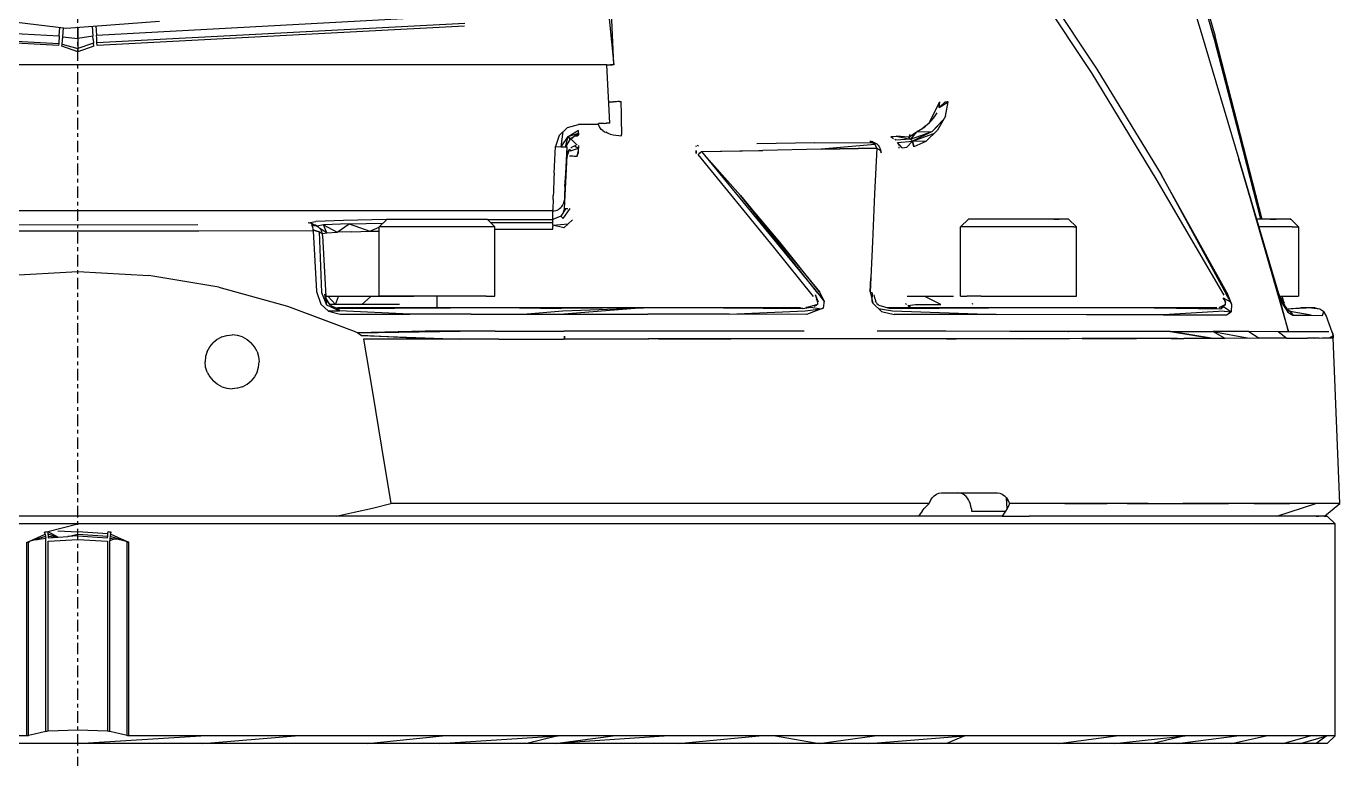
# Model space of a CAD drawing. Header units: millimetres. Extents: x -57554 to 16546, y 2142 to 98430.
# Drawn here: x -45682.9 to -45342.3, y 24707.5 to 24897.5 of the extents above; entities that cross this region are included whole.
import ezdxf

# ---------------------------------------------------------------- set-up
doc = ezdxf.new("R2010")
doc.units = ezdxf.units.MM
doc.linetypes.add('DXK_LINE_DOT3', pattern=[5.9187, 2.979, -0.9799, 0.9799, -0.9799])

msp = doc.modelspace()

# ---------------------------------------------------------------- linework, layer by layer
at = {"color": 1, "linetype": 'DXK_LINE_DOT3'}
msp.add_line((-45669.52, 20224.55), (-45669.52, 32724.55), dxfattribs=at)
at = {"color": 2, "linetype": 'Continuous'}
for p, q in [((-45530.5, 24887.45), (-45539.84, 25091.04)), ((-45387.7, 24927.01), (-45378.25, 24895.85)), ((-45384.23, 24926.16), (-45374.81, 24894.05)), ((-45384, 24927.06), (-45374.59, 24894.92)), ((-45374.97, 24894.58), (-45383.91, 24926.75)), ((-45374.81, 24894.05), (-45383.91, 24926.75)), ((-45406.46, 24885.28), (-45422.79, 24909.9)), ((-45421.68, 24911.04), (-45405.27, 24886.4)), ((-45769.82, 24898.26), (-45674.48, 24893.05)), ((-45769.78, 24900.35), (-45674.35, 24894.99)), ((-45696.48, 24899.93), (-45672.45, 24896.99)), ((-45672.45, 24896.99), (-45648.31, 24898.79)), ((-45664.7, 24895.15), (-45569.25, 24900.35)), ((-45664.57, 24893.32), (-45569.21, 24898.26)), ((-45531.74, 24899.42), (-45530.5, 24887.45)), ((-45674.53, 24892.5), (-45769.77, 24897.49)), ((-45674.35, 24894.99), (-45674.48, 24893.05)), ((-45674.35, 24894.99), (-45674.22, 24897.19)), ((-45673.6, 24892.86), (-45673.42, 24894.77)), ((-45673.42, 24894.77), (-45673.23, 24897.07)), ((-45673.42, 24894.77), (-45669.52, 24894.34)), ((-45669.52, 24897.22), (-45669.52, 24890.82)), ((-45665.63, 24894.96), (-45669.52, 24894.34)), ((-45665.84, 24897.49), (-45665.63, 24894.96)), ((-45665.55, 24894.04), (-45665.63, 24894.96)), ((-45664.83, 24897.56), (-45664.7, 24895.15)), ((-45664.64, 24894.28), (-45664.7, 24895.15)), ((-45623.63, 24894.64), (-45664.51, 24892.5)), ((-45569.27, 24897.49), (-45623.63, 24894.64)), ((-45378.25, 24895.85), (-45368.44, 24862.98)), ((-45374.49, 24894.54), (-45374.59, 24894.92)), ((-45374.5, 24894.55), (-45374.59, 24894.92)), ((-45362.41, 24847.45), (-45374.49, 24894.54)), ((-45674.48, 24893.05), (-45674.53, 24892.5)), ((-45673.66, 24892.32), (-45673.6, 24892.86)), ((-45669.52, 24890.82), (-45673.66, 24892.32)), ((-45673.6, 24892.86), (-45669.52, 24891.76)), ((-45665.46, 24893.13), (-45669.52, 24891.76)), ((-45665.38, 24892.32), (-45669.52, 24890.82)), ((-45665.55, 24894.04), (-45665.46, 24893.13)), ((-45665.38, 24892.32), (-45665.46, 24893.13)), ((-45664.57, 24893.32), (-45664.64, 24894.28)), ((-45664.51, 24892.5), (-45664.57, 24893.32)), ((-45374.71, 24893.68), (-45374.81, 24894.05)), ((-45374.81, 24894.05), (-45362.88, 24847.45)), ((-45362.64, 24847.45), (-45374.71, 24893.67)), ((-45532.35, 24887.45), (-45803.71, 24887.45)), ((-45531.53, 24872.32), (-45532.33, 24887.45)), ((-45532.33, 24887.45), (-45532.27, 24887.45)), ((-45532.27, 24887.45), (-45532.1, 24887.45)), ((-45532.1, 24887.45), (-45531.83, 24887.45)), ((-45531.83, 24887.45), (-45531.46, 24887.45)), ((-45531.46, 24887.45), (-45531.01, 24887.45)), ((-45531.46, 24887.45), (-45531.39, 24887.45)), ((-45531.01, 24887.45), (-45531.39, 24887.45)), ((-45530.5, 24887.45), (-45531.01, 24887.45)), ((-45389.9, 24857.9), (-45406.46, 24885.28)), ((-45405.27, 24886.4), (-45388.63, 24859.01)), ((-45531.8, 24877.89), (-45531.72, 24877.88)), ((-45531.72, 24877.88), (-45531.58, 24877.88)), ((-45531.58, 24877.88), (-45531.4, 24877.88)), ((-45531.4, 24877.88), (-45531.17, 24877.88)), ((-45531.17, 24877.88), (-45530.89, 24877.89)), ((-45530.89, 24877.89), (-45530.58, 24877.9)), ((-45530.24, 24877.91), (-45530.58, 24877.9)), ((-45529.87, 24877.92), (-45530.24, 24877.91)), ((-45529.48, 24877.94), (-45529.87, 24877.92)), ((-45529.08, 24877.96), (-45529.48, 24877.94)), ((-45529.08, 24877.96), (-45528.67, 24877.98)), ((-45528.57, 24874.66), (-45528.67, 24877.98)), ((-45448.89, 24872.3), (-45445.97, 24877.87)), ((-45444.64, 24877.87), (-45446.14, 24876.46)), ((-45446.14, 24876.46), (-45443.84, 24877.87)), ((-45446.14, 24876.46), (-45445.97, 24877.87)), ((-45444.64, 24877.87), (-45444.05, 24877.87)), ((-45444.64, 24877.87), (-45444.05, 24877.87)), ((-45444.53, 24874.14), (-45443.84, 24877.87)), ((-45443.84, 24877.87), (-45444.05, 24877.87)), ((-45528.55, 24873.65), (-45528.57, 24874.66)), ((-45447.64, 24873.62), (-45446.7, 24875.02)), ((-45447.64, 24873.62), (-45447.18, 24874.3)), ((-45447.18, 24874.3), (-45446.7, 24875.02)), ((-45444.53, 24874.14), (-45446.6, 24870.55)), ((-45542.56, 24871.27), (-45544.75, 24869.2)), ((-45542.56, 24871.27), (-45539.66, 24872.02)), ((-45542.38, 24868.91), (-45539.66, 24870.58)), ((-45534.52, 24872.02), (-45539.66, 24872.02)), ((-45534.14, 24872.26), (-45534.53, 24872.24)), ((-45534.53, 24872.17), (-45534.53, 24872.24)), ((-45534.52, 24872.1), (-45534.53, 24872.17)), ((-45534.52, 24872.02), (-45534.52, 24872.1)), ((-45534.28, 24871.38), (-45534.52, 24872.02)), ((-45533.79, 24870.75), (-45534.28, 24871.38)), ((-45533.76, 24872.28), (-45534.14, 24872.26)), ((-45533.41, 24870.43), (-45533.79, 24870.75)), ((-45533.39, 24872.3), (-45533.76, 24872.28)), ((-45533.03, 24872.31), (-45533.39, 24872.3)), ((-45533.03, 24872.31), (-45532.71, 24872.32)), ((-45532.71, 24872.32), (-45532.41, 24872.33)), ((-45532.16, 24872.34), (-45532.41, 24872.33)), ((-45531.94, 24872.34), (-45532.16, 24872.34)), ((-45531.76, 24872.34), (-45531.94, 24872.34)), ((-45531.64, 24872.34), (-45531.76, 24872.34)), ((-45531.56, 24872.33), (-45531.64, 24872.34)), ((-45528.53, 24872.7), (-45528.55, 24873.65)), ((-45528.51, 24871.85), (-45528.53, 24872.7)), ((-45528.5, 24871.1), (-45528.51, 24871.85)), ((-45528.49, 24870.46), (-45528.5, 24871.1)), ((-45528.49, 24869.95), (-45528.49, 24870.46)), ((-45452.09, 24870.09), (-45450.4, 24871.1)), ((-45448.89, 24872.3), (-45450.4, 24871.1)), ((-45450.4, 24871.1), (-45449.74, 24871.62)), ((-45446.6, 24870.55), (-45449.63, 24867.62)), ((-45448.89, 24872.3), (-45447.64, 24873.62)), ((-45447.99, 24870.21), (-45445.08, 24873.19)), ((-45447.99, 24870.21), (-45445.23, 24873.16)), ((-45544.75, 24869.2), (-45545.65, 24866.33)), ((-45544.16, 24866.26), (-45543.66, 24870.23)), ((-45544.16, 24866.26), (-45542.38, 24868.91)), ((-45543.06, 24866.24), (-45542.38, 24868.91)), ((-45542.2, 24867.69), (-45543.06, 24866.24)), ((-45542.38, 24868.91), (-45539.66, 24869.73)), ((-45542.38, 24868.91), (-45541.98, 24868)), ((-45542.38, 24868.91), (-45541.72, 24868.28)), ((-45542.38, 24867.34), (-45542.2, 24867.65)), ((-45541.98, 24868), (-45542.2, 24867.69)), ((-45541.98, 24868), (-45541.72, 24868.28)), ((-45541.98, 24868), (-45541.72, 24868.28)), ((-45541.72, 24868.28), (-45541.43, 24868.52)), ((-45541.72, 24868.28), (-45540.04, 24866.68)), ((-45541.43, 24868.52), (-45539.66, 24869.73)), ((-45541.41, 24868.5), (-45541.11, 24868.71)), ((-45540.41, 24869.01), (-45540.04, 24869.08)), ((-45540.04, 24869.08), (-45539.66, 24869.73)), ((-45540.04, 24869.08), (-45539.66, 24869.35)), ((-45539.66, 24869.22), (-45540.04, 24869.08)), ((-45539.66, 24870.04), (-45539.66, 24870.27)), ((-45539.66, 24869.98), (-45539.66, 24870.27)), ((-45539.66, 24869.98), (-45539.66, 24870.04)), ((-45539.66, 24869.73), (-45539.66, 24869.98)), ((-45539.66, 24869.73), (-45539.66, 24869.35)), ((-45539.66, 24869.52), (-45539.66, 24869.73)), ((-45539.66, 24869.35), (-45539.66, 24869.52)), ((-45539.66, 24869.22), (-45539.66, 24869.35)), ((-45533.41, 24870.43), (-45532.92, 24870.12)), ((-45532.92, 24870.12), (-45532.64, 24869.99)), ((-45532.18, 24869.77), (-45532.64, 24869.99)), ((-45531.46, 24869.52), (-45532.18, 24869.77)), ((-45531.46, 24869.52), (-45530.74, 24869.34)), ((-45530.74, 24869.34), (-45530.01, 24869.22)), ((-45530.01, 24869.22), (-45529.27, 24869.14)), ((-45529.27, 24869.14), (-45528.52, 24869.1)), ((-45528.53, 24869.22), (-45528.51, 24869.32)), ((-45528.52, 24869.1), (-45528.53, 24869.22)), ((-45528.51, 24869.32), (-45528.5, 24869.56)), ((-45528.5, 24869.56), (-45528.49, 24869.95)), ((-45478.45, 24867.28), (-45493.48, 24866.98)), ((-45478.45, 24867.28), (-45463.43, 24867.38)), ((-45463.78, 24867.58), (-45464.16, 24867.61)), ((-45464.16, 24867.61), (-45463.43, 24867.38)), ((-45463.4, 24867.51), (-45463.78, 24867.58)), ((-45463.43, 24867.38), (-45462.79, 24866.79)), ((-45463.4, 24867.51), (-45463.04, 24867.38)), ((-45463.04, 24867.38), (-45462.69, 24867.21)), ((-45462.69, 24867.21), (-45462.37, 24867)), ((-45458.71, 24868.89), (-45457.33, 24869.01)), ((-45458.71, 24868.89), (-45458.01, 24868.39)), ((-45457.71, 24868.17), (-45457.42, 24867.92)), ((-45453.61, 24868.19), (-45457.42, 24867.92)), ((-45454.08, 24868.72), (-45457.33, 24869.01)), ((-45457.33, 24869.01), (-45453.61, 24868.19)), ((-45456.94, 24867.32), (-45453.12, 24867.65)), ((-45455.8, 24865.97), (-45456.94, 24867.32)), ((-45456.94, 24867.32), (-45456.63, 24866.61)), ((-45456.76, 24866.98), (-45456.94, 24867.32)), ((-45454.54, 24866.09), (-45453.12, 24867.65)), ((-45454.08, 24868.72), (-45452.09, 24870.09)), ((-45453.8, 24869.39), (-45454.08, 24868.72)), ((-45453.61, 24868.19), (-45454.08, 24868.72)), ((-45453.6, 24868.19), (-45454.08, 24868.72)), ((-45453.12, 24867.65), (-45453.61, 24868.19)), ((-45453.6, 24868.19), (-45447.99, 24870.21)), ((-45452.09, 24870.09), (-45453.6, 24868.19)), ((-45453.12, 24867.65), (-45453.6, 24868.19)), ((-45447.99, 24870.21), (-45453.12, 24867.65)), ((-45453.12, 24867.65), (-45447.53, 24869.65)), ((-45449.63, 24867.62), (-45453.12, 24867.65)), ((-45453.12, 24867.65), (-45452.74, 24866.21)), ((-45452.74, 24866.21), (-45453.12, 24867.65)), ((-45449.63, 24867.62), (-45452.74, 24866.21)), ((-45452.09, 24870.09), (-45447.99, 24870.21)), ((-45546.02, 24859.36), (-45545.65, 24866.33)), ((-45545.65, 24866.33), (-45544.16, 24866.26)), ((-45544.16, 24866.26), (-45543.61, 24866.25)), ((-45543.61, 24866.25), (-45543.06, 24866.24)), ((-45543.37, 24850.25), (-45542.66, 24863.86)), ((-45543.06, 24866.24), (-45542.66, 24866.25)), ((-45543.02, 24859.28), (-45542.66, 24866.25)), ((-45542.66, 24863.86), (-45542.66, 24866.25)), ((-45542.64, 24863.87), (-45541.98, 24865.6)), ((-45542.38, 24864.96), (-45542.64, 24863.87)), ((-45542.64, 24863.87), (-45542.52, 24864.61)), ((-45542.64, 24863.87), (-45542.61, 24864.24)), ((-45542.63, 24863.87), (-45542.55, 24863.88)), ((-45542.61, 24864.24), (-45542.52, 24864.61)), ((-45542.55, 24863.88), (-45542.42, 24863.88)), ((-45542.52, 24864.61), (-45542.2, 24865.3)), ((-45542.52, 24864.61), (-45542.38, 24864.96)), ((-45542.38, 24864.96), (-45542.2, 24865.3)), ((-45542.2, 24865.3), (-45541.98, 24865.6)), ((-45542.03, 24863.88), (-45541.77, 24863.87)), ((-45541.98, 24865.6), (-45541.78, 24865.21)), ((-45541.78, 24865.21), (-45539.66, 24865.83)), ((-45541.77, 24863.87), (-45541.48, 24863.86)), ((-45541.72, 24865.88), (-45541.43, 24866.12)), ((-45541.48, 24863.86), (-45541.15, 24863.85)), ((-45541.46, 24863.86), (-45541.15, 24863.85)), ((-45541.43, 24866.12), (-45541.11, 24866.33)), ((-45541.42, 24866.13), (-45541.11, 24866.33)), ((-45541.15, 24863.85), (-45540.8, 24863.84)), ((-45541.11, 24866.33), (-45540.77, 24866.49)), ((-45540.8, 24863.84), (-45540.43, 24863.82)), ((-45540.77, 24866.49), (-45540.41, 24866.61)), ((-45540.77, 24866.49), (-45539.66, 24865.83)), ((-45540.43, 24863.82), (-45540.05, 24863.8)), ((-45540.05, 24863.8), (-45539.66, 24865.23)), ((-45540.05, 24863.8), (-45539.66, 24864.89)), ((-45539.66, 24866.59), (-45539.66, 24866.46)), ((-45539.66, 24866.46), (-45539.66, 24866.29)), ((-45539.66, 24866.29), (-45539.66, 24866.08)), ((-45539.66, 24866.08), (-45539.66, 24865.83)), ((-45539.66, 24865.54), (-45539.66, 24865.83)), ((-45539.66, 24865.23), (-45539.66, 24865.54)), ((-45539.66, 24864.89), (-45539.66, 24865.23)), ((-45539.66, 24864.53), (-45539.66, 24864.89)), ((-45509.17, 24866.29), (-45509.17, 24866.46)), ((-45509.17, 24866.46), (-45509.17, 24866.37)), ((-45509.17, 24866.37), (-45509.17, 24866.29)), ((-45509.17, 24864.89), (-45509.17, 24865.23)), ((-45509.17, 24865.18), (-45509.17, 24864.89)), ((-45509.17, 24864.53), (-45509.17, 24865.18)), ((-45509.17, 24864.89), (-45509.17, 24864.53)), ((-45508.88, 24866.64), (-45508.64, 24866.5)), ((-45508.88, 24866.64), (-45508.61, 24866.49)), ((-45508.67, 24864.24), (-45508.43, 24864.45)), ((-45508.67, 24864.24), (-45508.42, 24864.45)), ((-45508.67, 24864.24), (-45508.42, 24864.45)), ((-45489.01, 24840.21), (-45508.67, 24864.24)), ((-45508.43, 24864.45), (-45508.19, 24864.66)), ((-45508.19, 24864.66), (-45508.42, 24864.45)), ((-45508.42, 24864.45), (-45508.35, 24864.52)), ((-45508.35, 24864.52), (-45508.19, 24864.66)), ((-45508.19, 24864.66), (-45507.76, 24865.04)), ((-45497.68, 24853.62), (-45507.77, 24865.03)), ((-45507.76, 24865.04), (-45491.94, 24865.29)), ((-45507.76, 24865.03), (-45492.91, 24865.28)), ((-45497.68, 24853.62), (-45507.76, 24865.04)), ((-45507.76, 24865.04), (-45477.65, 24828.25)), ((-45492.91, 24865.28), (-45491.94, 24865.29)), ((-45476.77, 24865.58), (-45491.94, 24865.29)), ((-45462.79, 24866.79), (-45476.77, 24865.58)), ((-45476.77, 24865.58), (-45462.34, 24865.9)), ((-45462.34, 24865.9), (-45476.77, 24865.58)), ((-45462.34, 24865.9), (-45462.91, 24854.05)), ((-45462.34, 24865.9), (-45462.79, 24866.79)), ((-45462.37, 24867), (-45462.08, 24866.75)), ((-45462.34, 24865.9), (-45461.77, 24865.55)), ((-45461.82, 24866.47), (-45462.08, 24866.75)), ((-45461.6, 24866.15), (-45461.82, 24866.47)), ((-45461.77, 24865.55), (-45461.37, 24865.14)), ((-45461.43, 24865.81), (-45461.6, 24866.15)), ((-45461.3, 24865.44), (-45461.43, 24865.81)), ((-45461.37, 24865.14), (-45461.18, 24864.69)), ((-45461.21, 24865.07), (-45461.3, 24865.44)), ((-45461.18, 24864.69), (-45461.21, 24865.07)), ((-45456.63, 24866.61), (-45456.76, 24866.98)), ((-45456.51, 24865.86), (-45456.55, 24866.24)), ((-45455.8, 24865.97), (-45454.54, 24866.09)), ((-45358.07, 24828.12), (-45368.44, 24862.98)), ((-45358.26, 24828.41), (-45368.44, 24862.98)), ((-45368.44, 24862.98), (-45358.28, 24828.41)), ((-45368.44, 24862.98), (-45355.61, 24818.25)), ((-45546.11, 24856.86), (-45546.15, 24855.67)), ((-45546.06, 24858.1), (-45546.11, 24856.86)), ((-45546.02, 24859.36), (-45546.06, 24858.1)), ((-45543.2, 24855.91), (-45543.02, 24859.28)), ((-45372.29, 24827.78), (-45389.9, 24857.9)), ((-45388.63, 24859.01), (-45371.83, 24828.15)), ((-45371.54, 24828.45), (-45388.63, 24859.01)), ((-45546.26, 24852.55), (-45546.23, 24853.49)), ((-45546.19, 24854.54), (-45546.23, 24853.49)), ((-45546.15, 24855.67), (-45546.19, 24854.54)), ((-45543.32, 24853.43), (-45543.37, 24852.46)), ((-45543.2, 24855.91), (-45543.32, 24853.43)), ((-45477.65, 24828.25), (-45497.68, 24853.62)), ((-45497.68, 24853.62), (-45477.17, 24828.61)), ((-45487.48, 24841.48), (-45497.68, 24853.62)), ((-45462.91, 24854.05), (-45463.49, 24841.62)), ((-45546.34, 24850.43), (-45546.35, 24850)), ((-45546.32, 24851), (-45546.34, 24850.43)), ((-45546.29, 24851.71), (-45546.32, 24851)), ((-45546.26, 24852.54), (-45546.29, 24851.71)), ((-45544.91, 24850), (-45544.59, 24850.2)), ((-45544.59, 24850.2), (-45544.3, 24850.44)), ((-45544.3, 24850.44), (-45544.04, 24850.72)), ((-45542.96, 24850.26), (-45544.3, 24848.22)), ((-45544.04, 24850.72), (-45543.82, 24851.03)), ((-45543.82, 24851.03), (-45543.64, 24851.36)), ((-45543.64, 24851.36), (-45543.5, 24851.72)), ((-45543.64, 24847.59), (-45541.87, 24850.24)), ((-45543.5, 24851.72), (-45543.41, 24852.09)), ((-45543.41, 24852.09), (-45543.37, 24852.46)), ((-45543.26, 24850.26), (-45543.41, 24849.87)), ((-45543.41, 24849.87), (-45542.96, 24850.26)), ((-45543.41, 24849.87), (-45543.37, 24850.25)), ((-45543.26, 24850.26), (-45543.14, 24850.26)), ((-45543.14, 24850.26), (-45542.96, 24850.26)), ((-45542.96, 24850.26), (-45542.75, 24850.26)), ((-45542.75, 24850.26), (-45542.49, 24850.26)), ((-45546.36, 24849.62), (-45792.67, 24849.62)), ((-45609.8, 24846.47), (-45607.79, 24846.82)), ((-45600.65, 24847.12), (-45607.79, 24846.82)), ((-45589.56, 24847.33), (-45600.65, 24847.12)), ((-45591.35, 24845.45), (-45589.35, 24847.45)), ((-45589.56, 24847.33), (-45589.48, 24847.33)), ((-45589.35, 24847.45), (-45589.19, 24847.45)), ((-45589.19, 24847.45), (-45588.95, 24847.45)), ((-45589.19, 24847.45), (-45588.71, 24847.45)), ((-45588.95, 24847.45), (-45588.71, 24847.45)), ((-45588.71, 24847.45), (-45587.93, 24847.45)), ((-45587.93, 24847.45), (-45563.35, 24847.45)), ((-45583.99, 24847.45), (-45583.12, 24847.45)), ((-45583.12, 24847.45), (-45582.25, 24847.45)), ((-45574.31, 24847.45), (-45573.32, 24847.45)), ((-45573.32, 24847.45), (-45572.33, 24847.45)), ((-45565.83, 24847.45), (-45565.3, 24847.45)), ((-45565.3, 24847.45), (-45564.77, 24847.45)), ((-45561.35, 24845.45), (-45563.35, 24847.45)), ((-45563.29, 24847.4), (-45546.36, 24847.4)), ((-45546.36, 24849.73), (-45546.35, 24850)), ((-45546.36, 24849.62), (-45546.36, 24849.73)), ((-45546.36, 24849.62), (-45545.99, 24849.64)), ((-45546.36, 24847.4), (-45546.36, 24849.62)), ((-45544.3, 24848.22), (-45546.36, 24847.36)), ((-45546.36, 24847.4), (-45546.25, 24847.41)), ((-45546.36, 24847.4), (-45546.27, 24847.4)), ((-45546.36, 24847.36), (-45546.36, 24847.28)), ((-45546.36, 24847.15), (-45546.36, 24847.28)), ((-45546.36, 24846.98), (-45546.36, 24847.15)), ((-45546.36, 24846.77), (-45546.36, 24846.98)), ((-45546.36, 24846.52), (-45546.36, 24846.77)), ((-45545.99, 24849.64), (-45545.61, 24849.72)), ((-45545.61, 24849.72), (-45545.25, 24849.83)), ((-45545.25, 24849.83), (-45544.91, 24850)), ((-45544.3, 24848.22), (-45543.64, 24847.59)), ((-45543.56, 24849.35), (-45543.5, 24849.5)), ((-45543.5, 24849.5), (-45543.41, 24849.87)), ((-45541.28, 24847.3), (-45543.46, 24845.23)), ((-45440.6, 24845.45), (-45438.6, 24847.45)), ((-45412.6, 24847.45), (-45438.6, 24847.45)), ((-45416.41, 24847.45), (-45415.74, 24847.45)), ((-45415.74, 24847.45), (-45415.08, 24847.45)), ((-45412.6, 24847.45), (-45410.6, 24845.45)), ((-45355.02, 24847.45), (-45363.82, 24847.45)), ((-45360.38, 24847.45), (-45359.6, 24847.45)), ((-45359.6, 24847.45), (-45358.82, 24847.45)), ((-45355.18, 24847.45), (-45355.1, 24847.45)), ((-45355.1, 24847.45), (-45355.02, 24847.45)), ((-45355.02, 24847.45), (-45353.02, 24845.45)), ((-45669.37, 24844.32), (-45700.65, 24844.36)), ((-45669.37, 24845.94), (-45700.38, 24845.98)), ((-45638.45, 24845.98), (-45669.37, 24845.94)), ((-45638.18, 24844.36), (-45669.37, 24844.32)), ((-45608.52, 24844.47), (-45638.18, 24844.36)), ((-45609.42, 24846.45), (-45609.8, 24846.47)), ((-45609.04, 24846.37), (-45609.42, 24846.45)), ((-45608.67, 24846.25), (-45609.04, 24846.37)), ((-45608.65, 24846.07), (-45608.93, 24846.03)), ((-45608.93, 24846.03), (-45608.85, 24845.88)), ((-45608.93, 24846.03), (-45608.83, 24845.88)), ((-45608.79, 24845.77), (-45608.83, 24845.88)), ((-45608.83, 24845.88), (-45608.74, 24845.64)), ((-45608.74, 24845.64), (-45608.79, 24845.77)), ((-45607.49, 24845.66), (-45608.79, 24845.77)), ((-45608.74, 24845.64), (-45608.65, 24845.32)), ((-45608.67, 24846.25), (-45608.33, 24846.09)), ((-45608.27, 24846), (-45608.65, 24846.07)), ((-45608.65, 24846.07), (-45607.49, 24845.66)), ((-45608.65, 24845.32), (-45608.58, 24844.92)), ((-45608.58, 24844.92), (-45608.55, 24844.71)), ((-45608.55, 24844.71), (-45607.22, 24844.27)), ((-45607.84, 24844.41), (-45608.55, 24844.71)), ((-45608.55, 24844.71), (-45607.52, 24844.35)), ((-45608.52, 24844.47), (-45607.68, 24828.67)), ((-45607.91, 24845.88), (-45608.27, 24846)), ((-45608.27, 24846), (-45607.49, 24845.66)), ((-45607.91, 24845.88), (-45607.56, 24845.71)), ((-45607.65, 24845.75), (-45607.91, 24845.88)), ((-45607.91, 24845.88), (-45607.49, 24845.66)), ((-45607.84, 24844.41), (-45607.52, 24844.35)), ((-45607.65, 24845.75), (-45607.56, 24845.71)), ((-45607.52, 24844.35), (-45606.95, 24844.17)), ((-45607.22, 24844.27), (-45607.52, 24844.35)), ((-45605.84, 24845.97), (-45607.49, 24845.66)), ((-45607.49, 24845.66), (-45607.24, 24845.5)), ((-45607.32, 24845.55), (-45607.24, 24845.5)), ((-45607.24, 24845.5), (-45606.95, 24845.25)), ((-45606.95, 24844.17), (-45607.22, 24844.27)), ((-45606.95, 24845.25), (-45606.69, 24844.96)), ((-45606.71, 24844.06), (-45606.95, 24844.17)), ((-45606.95, 24844.17), (-45606.38, 24828.47)), ((-45604.97, 24843.9), (-45606.73, 24845.01)), ((-45606.71, 24844.06), (-45606.5, 24843.94)), ((-45606.71, 24844.06), (-45606.5, 24843.94)), ((-45606.69, 24844.96), (-45606.47, 24844.64)), ((-45606.5, 24843.94), (-45606.33, 24843.8)), ((-45606.29, 24844.3), (-45606.47, 24844.64)), ((-45606.16, 24843.94), (-45606.29, 24844.3)), ((-45606.08, 24843.56), (-45606.16, 24843.94)), ((-45606.12, 24843.77), (-45604.97, 24843.9)), ((-45606.05, 24843.34), (-45606.08, 24843.56)), ((-45606.04, 24843.18), (-45606.05, 24843.34)), ((-45599.17, 24846.27), (-45605.84, 24845.97)), ((-45605.84, 24845.97), (-45602.25, 24844.06)), ((-45604.97, 24843.9), (-45605.84, 24845.97)), ((-45604.97, 24843.9), (-45602.25, 24844.06)), ((-45602.25, 24844.06), (-45599.17, 24846.27)), ((-45598.48, 24844.2), (-45602.25, 24844.06)), ((-45599.17, 24846.27), (-45590.36, 24846.45)), ((-45599.17, 24846.27), (-45593.79, 24844.32)), ((-45598.48, 24844.2), (-45593.79, 24844.32)), ((-45593.79, 24844.32), (-45591.35, 24845.37)), ((-45593.79, 24844.32), (-45591.35, 24844.36)), ((-45591.35, 24827.45), (-45591.35, 24845.45)), ((-45561.53, 24845.45), (-45591.35, 24845.45)), ((-45546.36, 24846.52), (-45562.41, 24846.52)), ((-45561.35, 24845.45), (-45561.53, 24845.45)), ((-45561.35, 24827.45), (-45561.35, 24845.45)), ((-45561.35, 24844.85), (-45546.36, 24844.85)), ((-45546.36, 24846.23), (-45546.36, 24846.52)), ((-45546.36, 24846.46), (-45546.36, 24846.52)), ((-45546.36, 24846.23), (-45546.36, 24846.46)), ((-45546.36, 24845.92), (-45542.36, 24846.27)), ((-45546.36, 24845.92), (-45546.36, 24846.23)), ((-45543.46, 24845.23), (-45546.36, 24845.92)), ((-45546.36, 24845.92), (-45546.36, 24845.58)), ((-45546.36, 24845.22), (-45546.36, 24845.58)), ((-45546.36, 24844.85), (-45546.36, 24845.22)), ((-45440.6, 24827.45), (-45440.6, 24845.45)), ((-45411.33, 24845.45), (-45440.6, 24845.45)), ((-45411.33, 24845.45), (-45410.78, 24845.45)), ((-45410.78, 24845.45), (-45410.6, 24845.45)), ((-45410.6, 24827.45), (-45410.6, 24845.45)), ((-45354.65, 24845.45), (-45363.23, 24845.45)), ((-45354.65, 24845.45), (-45353.75, 24845.45)), ((-45353.75, 24845.45), (-45353.2, 24845.45)), ((-45353.2, 24845.45), (-45353.11, 24845.45)), ((-45353.11, 24845.45), (-45353.02, 24845.45)), ((-45353.02, 24845.45), (-45353.02, 24827.45)), ((-45606.04, 24843.18), (-45605.2, 24827.38)), ((-45478.79, 24827.37), (-45489.01, 24840.21)), ((-45477.17, 24828.61), (-45487.48, 24841.48)), ((-45477.17, 24828.6), (-45487.48, 24841.48)), ((-45463.49, 24841.62), (-45464.09, 24828.6)), ((-45687.92, 24832.81), (-45669.52, 24833.84)), ((-45669.52, 24833.84), (-45651.11, 24832.81)), ((-45632.93, 24829.78), (-45651.11, 24832.81)), ((-45632.93, 24829.78), (-45615.15, 24824.93)), ((-45464.09, 24828.6), (-45463.92, 24832.22)), ((-45607.68, 24828.67), (-45606.55, 24825.44)), ((-45606.38, 24828.47), (-45605.07, 24825.25)), ((-45604.97, 24826.43), (-45605.49, 24828)), ((-45605.07, 24825.25), (-45605.49, 24828)), ((-45605.11, 24826.85), (-45605.2, 24827.38)), ((-45582.41, 24827.38), (-45605.2, 24827.38)), ((-45604.19, 24825.31), (-45605.11, 24826.84)), ((-45605.07, 24825.25), (-45604.97, 24826.43)), ((-45604.97, 24826.43), (-45604.8, 24826.07)), ((-45602.71, 24825.33), (-45604.57, 24827.38)), ((-45602.71, 24825.33), (-45601.89, 24827.38)), ((-45595.9, 24825.33), (-45593.55, 24827.38)), ((-45563.6, 24827.45), (-45591.35, 24827.45)), ((-45576.35, 24827.38), (-45576.35, 24827.45)), ((-45576.35, 24826.99), (-45576.35, 24827.38)), ((-45576.35, 24826.61), (-45576.35, 24826.99)), ((-45576.35, 24826.25), (-45576.35, 24826.61)), ((-45576.35, 24825.91), (-45576.35, 24826.25)), ((-45563.6, 24827.45), (-45562.98, 24827.45)), ((-45562.98, 24827.45), (-45562.08, 24827.45)), ((-45562.08, 24827.45), (-45561.53, 24827.45)), ((-45561.53, 24827.45), (-45561.35, 24827.45)), ((-45477.68, 24826.36), (-45478.2, 24827.83)), ((-45478.2, 24827.83), (-45477.94, 24826.7)), ((-45477.59, 24826.12), (-45478.2, 24827.83)), ((-45477.68, 24826.36), (-45477.94, 24826.7)), ((-45477.65, 24825.53), (-45477.68, 24826.36)), ((-45477.68, 24826.36), (-45477.56, 24826.04)), ((-45477.59, 24826.12), (-45477.68, 24826.36)), ((-45477.65, 24828.25), (-45476.01, 24826.12)), ((-45475.99, 24826.26), (-45477.17, 24828.61)), ((-45475.99, 24826.26), (-45477.17, 24828.6)), ((-45475.99, 24826.26), (-45476.28, 24824.38)), ((-45476.01, 24826.12), (-45475.99, 24826.26)), ((-45464.1, 24828.58), (-45463.37, 24825.67)), ((-45464.1, 24828.58), (-45463.47, 24828.26)), ((-45463.47, 24828.26), (-45464.09, 24828.6)), ((-45463.51, 24826.23), (-45463.47, 24828.26)), ((-45463.37, 24825.67), (-45463.51, 24826.23)), ((-45462.81, 24826.67), (-45463.04, 24827.84)), ((-45462.81, 24826.67), (-45462.72, 24826.31)), ((-45462.55, 24825.95), (-45462.72, 24826.31)), ((-45462.72, 24826.31), (-45462.66, 24826.2)), ((-45462.55, 24825.95), (-45462.66, 24826.2)), ((-45442.42, 24827.38), (-45454.51, 24827.38)), ((-45445.75, 24825.33), (-45449.93, 24827.38)), ((-45440.6, 24827.45), (-45440.51, 24827.45)), ((-45440.51, 24827.45), (-45440.41, 24827.45)), ((-45440.41, 24827.45), (-45439.86, 24827.45)), ((-45439.86, 24827.45), (-45438.96, 24827.45)), ((-45435.31, 24827.45), (-45438.96, 24827.45)), ((-45435.31, 24827.45), (-45434.42, 24827.45)), ((-45434.42, 24827.45), (-45411.33, 24827.45)), ((-45411.33, 24827.45), (-45410.78, 24827.45)), ((-45410.78, 24827.45), (-45410.6, 24827.45)), ((-45372.24, 24826.63), (-45372.53, 24827.01)), ((-45372.53, 24827.01), (-45370.59, 24826.01)), ((-45372.03, 24826.25), (-45372.24, 24826.63)), ((-45371.89, 24825.55), (-45372.03, 24826.25)), ((-45372.03, 24826.25), (-45371.91, 24825.89)), ((-45371.99, 24826.15), (-45372.03, 24826.25)), ((-45370.59, 24826.01), (-45371.83, 24828.15)), ((-45370.37, 24825.45), (-45371.54, 24828.45)), ((-45371.54, 24828.44), (-45370.37, 24825.45)), ((-45358.28, 24828.41), (-45357.17, 24825.52)), ((-45355.61, 24818.25), (-45358.28, 24828.41)), ((-45358.26, 24828.41), (-45357.32, 24825.93)), ((-45357.32, 24825.93), (-45358.07, 24828.12)), ((-45357.85, 24827.45), (-45357.41, 24827.45)), ((-45357.74, 24827.38), (-45357.82, 24827.38)), ((-45357.82, 24827.38), (-45357.74, 24827.38)), ((-45357.74, 24827.38), (-45357.76, 24827.45)), ((-45357.74, 24827.38), (-45357.76, 24827.45)), ((-45357.56, 24826.97), (-45357.74, 24827.38)), ((-45357.56, 24826.97), (-45357.74, 24827.38)), ((-45357.39, 24826.55), (-45357.56, 24826.97)), ((-45357.56, 24826.97), (-45356.72, 24825.66)), ((-45357.41, 24827.45), (-45353.02, 24827.45)), ((-45357.39, 24826.55), (-45357.1, 24825.78)), ((-45357.23, 24826.14), (-45357.39, 24826.55)), ((-45356.72, 24825.66), (-45357.26, 24827.45)), ((-45615.15, 24824.93), (-45605.25, 24821.2)), ((-45615.15, 24824.93), (-45597.89, 24818.44)), ((-45604.55, 24823.63), (-45606.55, 24825.44)), ((-45605.07, 24825.25), (-45601.69, 24823.72)), ((-45604.8, 24826.07), (-45604.6, 24825.76)), ((-45604.6, 24825.76), (-45604.19, 24825.31)), ((-45604.6, 24825.76), (-45604.26, 24825.39)), ((-45601.69, 24823.72), (-45604.55, 24823.63)), ((-45604.55, 24823.63), (-45601.67, 24823.69)), ((-45604.55, 24823.63), (-45601.53, 24822.83)), ((-45604.26, 24825.39), (-45604.14, 24825.25)), ((-45586.11, 24825.33), (-45604.2, 24825.33)), ((-45604.14, 24825.25), (-45604.19, 24825.31)), ((-45604.14, 24825.25), (-45603.59, 24824.85)), ((-45603.59, 24824.85), (-45603.27, 24824.7)), ((-45603.27, 24824.7), (-45602.53, 24824.49)), ((-45603.27, 24824.7), (-45602.92, 24824.57)), ((-45602.92, 24824.57), (-45602.53, 24824.49)), ((-45602.53, 24824.49), (-45602.09, 24824.45)), ((-45602.53, 24824.49), (-45601.87, 24824.26)), ((-45602.53, 24824.49), (-45601.69, 24823.72)), ((-45482.15, 24824.45), (-45602.09, 24824.45)), ((-45601.87, 24824.26), (-45584.17, 24824.45)), ((-45601.87, 24824.26), (-45572.92, 24824.45)), ((-45601.69, 24823.72), (-45601.87, 24824.26)), ((-45601.67, 24823.69), (-45601.87, 24824.26)), ((-45583.46, 24822.82), (-45601.67, 24823.69)), ((-45601.53, 24822.83), (-45583.46, 24822.82)), ((-45567.49, 24822.82), (-45583.46, 24822.82)), ((-45576.35, 24825.59), (-45576.35, 24825.91)), ((-45576.35, 24825.33), (-45576.35, 24825.59)), ((-45576.35, 24825.3), (-45576.35, 24825.59)), ((-45576.35, 24825.05), (-45576.35, 24825.3)), ((-45576.35, 24824.84), (-45576.35, 24825.05)), ((-45576.35, 24824.67), (-45576.35, 24824.84)), ((-45576.35, 24824.55), (-45576.35, 24824.67)), ((-45576.35, 24824.48), (-45576.35, 24824.55)), ((-45567.49, 24822.82), (-45554.05, 24822.81)), ((-45555.01, 24824.45), (-45544.14, 24824.25)), ((-45554.05, 24822.81), (-45543.77, 24823.68)), ((-45554.05, 24822.81), (-45543.52, 24822.81)), ((-45522.88, 24824.45), (-45544.14, 24824.25)), ((-45543.77, 24823.68), (-45522.88, 24824.45)), ((-45522.88, 24824.45), (-45543.52, 24822.81)), ((-45543.52, 24822.81), (-45521.68, 24822.79)), ((-45500.67, 24822.78), (-45521.68, 24822.79)), ((-45481.51, 24824.25), (-45512.48, 24824.45)), ((-45502.08, 24824.45), (-45481.51, 24824.25)), ((-45500.67, 24822.78), (-45480.96, 24823.66)), ((-45480.58, 24822.77), (-45500.67, 24822.78)), ((-45481.51, 24824.25), (-45479.45, 24824.67)), ((-45480.96, 24823.66), (-45476.77, 24824.2)), ((-45480.62, 24824.51), (-45477.87, 24825.31)), ((-45479.45, 24824.67), (-45480.62, 24824.51)), ((-45476.28, 24824.38), (-45480.58, 24822.77)), ((-45479.45, 24824.67), (-45476.77, 24824.2)), ((-45478.59, 24824.9), (-45478.01, 24825.17)), ((-45478.59, 24824.9), (-45478.25, 24825.06)), ((-45478.25, 24825.06), (-45478.01, 24825.17)), ((-45478.01, 24825.17), (-45477.65, 24825.53)), ((-45478.01, 24825.17), (-45477.87, 24825.31)), ((-45477.87, 24825.31), (-45477.65, 24825.53)), ((-45477.56, 24826.04), (-45477.59, 24826.12)), ((-45476.77, 24824.2), (-45476.28, 24824.38)), ((-45461.11, 24823.54), (-45463.37, 24825.67)), ((-45462.55, 24825.95), (-45462.32, 24825.6)), ((-45462.04, 24825.31), (-45462.32, 24825.6)), ((-45462.32, 24825.6), (-45462.03, 24825.29)), ((-45462.03, 24825.29), (-45461.83, 24825.14)), ((-45462.03, 24825.29), (-45461.83, 24825.14)), ((-45461.91, 24824.3), (-45458.29, 24823.65)), ((-45461.83, 24825.14), (-45458.9, 24824.25)), ((-45461.11, 24823.54), (-45457.85, 24822.75)), ((-45461.11, 24823.54), (-45457.86, 24822.75)), ((-45374.2, 24824.45), (-45459.58, 24824.45)), ((-45458.9, 24824.25), (-45433.37, 24824.45)), ((-45458.29, 24823.65), (-45431.37, 24822.72)), ((-45454.64, 24825.33), (-45454.87, 24825.59)), ((-45454.61, 24825.3), (-45454.87, 24825.59)), ((-45454.32, 24825.05), (-45452.3, 24825.33)), ((-45453.65, 24824.67), (-45454.32, 24825.05)), ((-45454.32, 24825.05), (-45454, 24824.84)), ((-45454, 24824.84), (-45453.65, 24824.67)), ((-45452.3, 24825.33), (-45445.75, 24825.33)), ((-45437.47, 24825.33), (-45437.57, 24825.59)), ((-45437.46, 24825.3), (-45437.57, 24825.59)), ((-45390.38, 24824.45), (-45373.15, 24824.23)), ((-45372.25, 24823.58), (-45388, 24822.65)), ((-45371.96, 24825.31), (-45373.61, 24824.48)), ((-45372.4, 24824.82), (-45373.61, 24824.48)), ((-45373.15, 24824.23), (-45372.4, 24824.82)), ((-45372.4, 24824.82), (-45370.42, 24823.38)), ((-45372.25, 24823.58), (-45370.42, 24823.38)), ((-45372.15, 24825.02), (-45371.98, 24825.26)), ((-45372.15, 24825.02), (-45372.08, 24825.12)), ((-45372.08, 24825.12), (-45371.98, 24825.26)), ((-45371.91, 24825.89), (-45371.99, 24826.15)), ((-45371.98, 24825.26), (-45371.89, 24825.55)), ((-45371.98, 24825.26), (-45371.96, 24825.31)), ((-45371.96, 24825.31), (-45371.89, 24825.55)), ((-45371.65, 24822.62), (-45370.42, 24823.38)), ((-45370.37, 24825.45), (-45370.42, 24823.38)), ((-45357.32, 24825.93), (-45357.17, 24825.52)), ((-45357.1, 24825.78), (-45357.23, 24826.14)), ((-45357.1, 24825.78), (-45357.21, 24826.09)), ((-45357.17, 24825.52), (-45355.78, 24823.36)), ((-45357, 24825.48), (-45357.1, 24825.78)), ((-45356.95, 24825.31), (-45357, 24825.48)), ((-45356.92, 24825.23), (-45357, 24825.48)), ((-45356.92, 24825.23), (-45356.95, 24825.31)), ((-45356.95, 24825.31), (-45356.93, 24825.16)), ((-45356.9, 24825.1), (-45356.92, 24825.23)), ((-45356.9, 24825.11), (-45356.92, 24825.23)), ((-45356.9, 24825.11), (-45356.05, 24824.45)), ((-45356.9, 24825.11), (-45356.08, 24824.45)), ((-45356.58, 24825.23), (-45356.72, 24825.67)), ((-45356.58, 24825.23), (-45356.72, 24825.66)), ((-45356.18, 24824.55), (-45356.58, 24825.23)), ((-45356.18, 24824.55), (-45356.58, 24825.23)), ((-45356.08, 24824.22), (-45356.57, 24824.6)), ((-45356.57, 24824.59), (-45356.08, 24824.22)), ((-45356.22, 24824.04), (-45355.12, 24823.55)), ((-45356.08, 24824.22), (-45352.45, 24824.45)), ((-45356.08, 24824.22), (-45351.02, 24824.45)), ((-45355.12, 24823.55), (-45356.08, 24824.22)), ((-45355.78, 24823.36), (-45354.49, 24822.55)), ((-45349.68, 24822.52), (-45355.12, 24823.55)), ((-45355.12, 24823.55), (-45354.49, 24822.55)), ((-45348.63, 24824.45), (-45352.45, 24824.45)), ((-45349.59, 24824.45), (-45347.44, 24824.21)), ((-45348.63, 24824.45), (-45347.44, 24824.21)), ((-45347.44, 24824.21), (-45346.44, 24823.5)), ((-45346.78, 24822.49), (-45346.44, 24823.5)), ((-45345.81, 24822.46), (-45346.44, 24823.5)), ((-45605.25, 24821.2), (-45597.89, 24818.44)), ((-45431.37, 24822.72), (-45457.86, 24822.75)), ((-45431.37, 24822.72), (-45457.85, 24822.75)), ((-45408, 24822.68), (-45431.37, 24822.72)), ((-45388, 24822.65), (-45408, 24822.68)), ((-45388, 24822.65), (-45371.65, 24822.62)), ((-45354.49, 24822.55), (-45349.68, 24822.52)), ((-45349.68, 24822.52), (-45346.78, 24822.49)), ((-45344.28, 24818.18), (-45345.81, 24822.46)), ((-45633.41, 24816.27), (-45634.47, 24815.4)), ((-45632.2, 24816.92), (-45633.41, 24816.27)), ((-45632.2, 24816.92), (-45630.88, 24817.32)), ((-45630.88, 24817.32), (-45629.52, 24817.45)), ((-45628.15, 24817.32), (-45629.52, 24817.45)), ((-45626.84, 24816.92), (-45628.15, 24817.32)), ((-45626.84, 24816.92), (-45625.63, 24816.27)), ((-45625.63, 24816.27), (-45624.57, 24815.4)), ((-45597.89, 24818.44), (-45596.88, 24817.94)), ((-45596.88, 24817.94), (-45570.36, 24818.44)), ((-45579.43, 24818.43), (-45596.88, 24817.94)), ((-45596.88, 24817.94), (-45595.98, 24817.28)), ((-45577.75, 24816.35), (-45595.98, 24817.28)), ((-45595.98, 24817.28), (-45570.19, 24816.35)), ((-45570.19, 24816.35), (-45595.43, 24816.35)), ((-45569.18, 24816.35), (-45595.43, 24816.35)), ((-45595.43, 24816.35), (-45593.08, 24802.56)), ((-45561.29, 24818.44), (-45579.43, 24818.43)), ((-45560.35, 24816.35), (-45570.19, 24816.35)), ((-45561.29, 24818.44), (-45543.52, 24818.43)), ((-45560.35, 24816.35), (-45543.57, 24816.35)), ((-45543.31, 24816.35), (-45543.57, 24816.35)), ((-45521.91, 24818.42), (-45543.52, 24818.43)), ((-45543.31, 24816.36), (-45543.34, 24817.07)), ((-45543.34, 24817.07), (-45543.31, 24816.37)), ((-45543.31, 24816.37), (-45521.67, 24816.38)), ((-45521.67, 24816.38), (-45543.31, 24816.35)), ((-45501.08, 24818.41), (-45521.91, 24818.42)), ((-45500.84, 24816.39), (-45521.67, 24816.38)), ((-45521.66, 24816.38), (-45521.48, 24816.38)), ((-45518.91, 24816.38), (-45500.19, 24816.39)), ((-45481.14, 24818.4), (-45501.08, 24818.41)), ((-45479.67, 24816.4), (-45500.84, 24816.39)), ((-45479.67, 24816.4), (-45480.92, 24816.4)), ((-45460.13, 24816.42), (-45479.67, 24816.4)), ((-45444.45, 24818.38), (-45462.23, 24818.39)), ((-45441.76, 24816.43), (-45460.13, 24816.42)), ((-45427.85, 24818.36), (-45444.45, 24818.38)), ((-45444.23, 24816.43), (-45441.76, 24816.43)), ((-45424.68, 24816.45), (-45441.76, 24816.43)), ((-45412.54, 24818.35), (-45427.85, 24818.36)), ((-45409.06, 24816.47), (-45424.68, 24816.45)), ((-45424.68, 24816.45), (-45412.39, 24816.47)), ((-45412.62, 24818.35), (-45412.54, 24818.35)), ((-45398.64, 24818.33), (-45412.54, 24818.35)), ((-45395.04, 24816.49), (-45409.06, 24816.47)), ((-45409.06, 24816.47), (-45398.56, 24816.49)), ((-45386.18, 24818.32), (-45398.64, 24818.33)), ((-45398.56, 24816.49), (-45395.04, 24816.49)), ((-45384.37, 24816.51), (-45395.04, 24816.49)), ((-45386.25, 24818.32), (-45386.18, 24818.32)), ((-45375.12, 24816.53), (-45386.18, 24818.32)), ((-45386.18, 24818.32), (-45375.24, 24818.3)), ((-45386.18, 24818.31), (-45375.12, 24816.53)), ((-45386.04, 24816.51), (-45382.69, 24816.51)), ((-45384.37, 24816.51), (-45382.69, 24816.51)), ((-45372.05, 24816.54), (-45382.69, 24816.51)), ((-45372.05, 24816.54), (-45375.24, 24818.3)), ((-45375.24, 24818.3), (-45365.76, 24816.55)), ((-45365.88, 24818.28), (-45375.24, 24818.3)), ((-45363.16, 24816.56), (-45372.05, 24816.54)), ((-45365.95, 24818.28), (-45365.88, 24818.28)), ((-45358.16, 24818.26), (-45365.88, 24818.28)), ((-45365.88, 24818.28), (-45363.16, 24816.56)), ((-45356.03, 24816.58), (-45363.16, 24816.56)), ((-45358.16, 24818.26), (-45356.03, 24816.58)), ((-45352.12, 24818.24), (-45358.16, 24818.26)), ((-45356.03, 24816.58), (-45350.63, 24816.61)), ((-45347.78, 24818.22), (-45352.12, 24818.24)), ((-45351.97, 24816.6), (-45350.63, 24816.61)), ((-45347.59, 24816.63), (-45350.63, 24816.61)), ((-45348.73, 24816.62), (-45346.87, 24816.64)), ((-45345.16, 24818.2), (-45347.78, 24818.22)), ((-45347.59, 24816.63), (-45346.87, 24816.64)), ((-45346.87, 24816.64), (-45344.69, 24816.66)), ((-45344.03, 24817.19), (-45344.93, 24816.66)), ((-45344.93, 24816.66), (-45344.69, 24816.66)), ((-45344.69, 24816.66), (-45344.03, 24817.19)), ((-45344.69, 24816.66), (-45343.99, 24816.69)), ((-45344.28, 24818.18), (-45344.13, 24817.69)), ((-45344.13, 24817.69), (-45344.28, 24818.18)), ((-45344.13, 24817.69), (-45344.03, 24817.19)), ((-45344.03, 24817.19), (-45344.13, 24817.69)), ((-45344.03, 24817.19), (-45343.99, 24816.69)), ((-45343.99, 24816.69), (-45344.03, 24817.19)), ((-45342.3, 24773.67), (-45343.99, 24816.69)), ((-45635.98, 24813.13), (-45636.38, 24811.82)), ((-45635.98, 24813.13), (-45635.34, 24814.34)), ((-45635.34, 24814.34), (-45634.47, 24815.4)), ((-45623.7, 24814.34), (-45624.57, 24815.4)), ((-45623.05, 24813.13), (-45623.7, 24814.34)), ((-45623.05, 24813.13), (-45622.65, 24811.82)), ((-45636.38, 24811.82), (-45636.52, 24810.45)), ((-45636.38, 24809.09), (-45636.52, 24810.45)), ((-45622.65, 24811.82), (-45622.52, 24810.45)), ((-45622.65, 24809.09), (-45622.52, 24810.45)), ((-45635.98, 24807.77), (-45636.38, 24809.09)), ((-45635.98, 24807.77), (-45635.34, 24806.56)), ((-45635.34, 24806.56), (-45634.47, 24805.5)), ((-45623.7, 24806.56), (-45624.57, 24805.5)), ((-45623.05, 24807.77), (-45623.7, 24806.56)), ((-45623.05, 24807.77), (-45622.65, 24809.09)), ((-45633.41, 24804.63), (-45634.47, 24805.5)), ((-45632.2, 24803.99), (-45633.41, 24804.63)), ((-45632.2, 24803.99), (-45630.88, 24803.59)), ((-45630.88, 24803.59), (-45629.52, 24803.45)), ((-45628.15, 24803.59), (-45629.52, 24803.45)), ((-45626.84, 24803.99), (-45628.15, 24803.59)), ((-45626.84, 24803.99), (-45625.63, 24804.63)), ((-45625.63, 24804.63), (-45624.57, 24805.5)), ((-45593.08, 24802.56), (-45590.74, 24788.33)), ((-45590.74, 24788.33), (-45588.39, 24773.67)), ((-45448.45, 24774.47), (-45448.02, 24775.14)), ((-45448.06, 24775.08), (-45448.02, 24775.14)), ((-45448.02, 24775.14), (-45447.5, 24775.69)), ((-45447.5, 24775.69), (-45446.9, 24776.11)), ((-45446.9, 24776.11), (-45446.24, 24776.37)), ((-45446.24, 24776.37), (-45445.58, 24776.45)), ((-45445.58, 24776.45), (-45431.08, 24776.45)), ((-45440.85, 24776.41), (-45441.29, 24776.45)), ((-45440.41, 24776.29), (-45440.85, 24776.41)), ((-45439.98, 24776.1), (-45440.41, 24776.29)), ((-45439.58, 24775.83), (-45439.98, 24776.1)), ((-45439.2, 24775.49), (-45439.58, 24775.83)), ((-45438.86, 24775.08), (-45439.2, 24775.49)), ((-45431.08, 24776.45), (-45430.46, 24776.37)), ((-45430.46, 24776.37), (-45429.83, 24776.11)), ((-45429.83, 24776.11), (-45429.25, 24775.69)), ((-45429.25, 24775.69), (-45428.74, 24775.14)), ((-45428.7, 24775.08), (-45428.74, 24775.14)), ((-45428.74, 24775.14), (-45428.31, 24774.47)), ((-45597.83, 24771.46), (-45593.12, 24772.53)), ((-45593.12, 24772.53), (-45588.39, 24773.67)), ((-45560.15, 24773.67), (-45588.39, 24773.67)), ((-45520.22, 24773.67), (-45568.81, 24773.67)), ((-45550.28, 24773.67), (-45560.15, 24773.67)), ((-45448.79, 24773.67), (-45543.07, 24773.67)), ((-45513.95, 24773.67), (-45520.22, 24773.67)), ((-45482.89, 24773.67), (-45513.95, 24773.67)), ((-45479.95, 24773.67), (-45482.89, 24773.67)), ((-45450.56, 24771.72), (-45451.5, 24770.45)), ((-45450.56, 24771.72), (-45450.03, 24772.37)), ((-45450.03, 24772.37), (-45449.44, 24773.03)), ((-45449.44, 24773.03), (-45448.79, 24773.67)), ((-45448.79, 24773.67), (-45448.45, 24774.47)), ((-45448.45, 24774.47), (-45448.06, 24775.08)), ((-45438.56, 24774.62), (-45438.86, 24775.08)), ((-45438.3, 24774.1), (-45438.56, 24774.62)), ((-45438.08, 24773.55), (-45438.3, 24774.1)), ((-45437.92, 24772.96), (-45438.08, 24773.55)), ((-45437.82, 24772.34), (-45437.92, 24772.96)), ((-45437.82, 24772.34), (-45437.76, 24771.72)), ((-45437.76, 24771.72), (-45428.99, 24771.72)), ((-45428.99, 24771.72), (-45429.84, 24770.45)), ((-45428.58, 24772.37), (-45428.99, 24771.72)), ((-45428.31, 24774.47), (-45428.7, 24775.08)), ((-45428.58, 24772.37), (-45428.7, 24775.08)), ((-45428.23, 24773.03), (-45428.58, 24772.37)), ((-45428.31, 24774.47), (-45427.95, 24773.67)), ((-45427.95, 24773.67), (-45428.23, 24773.03)), ((-45408.96, 24773.67), (-45427.95, 24773.67)), ((-45413.62, 24773.67), (-45402.62, 24773.67)), ((-45402.62, 24773.67), (-45408.96, 24773.67)), ((-45391.99, 24773.67), (-45402.62, 24773.67)), ((-45397.4, 24773.67), (-45382.95, 24773.67)), ((-45391.99, 24773.67), (-45381.35, 24773.67)), ((-45377.13, 24773.67), (-45382.95, 24773.67)), ((-45381.35, 24773.67), (-45371.15, 24773.67)), ((-45347.44, 24773.67), (-45377.13, 24773.67)), ((-45364.46, 24773.67), (-45355.28, 24773.67)), ((-45358.61, 24770.45), (-45348.5, 24773.67)), ((-45352.21, 24773.67), (-45355.28, 24773.67)), ((-45348.5, 24773.67), (-45352.21, 24773.67)), ((-45343.99, 24773.67), (-45348.5, 24773.67)), ((-45346.25, 24770.45), (-45342.3, 24773.67)), ((-45344.17, 24773.67), (-45344.79, 24773.67)), ((-45342.3, 24773.67), (-45344.17, 24773.67)), ((-45343.52, 24768.45), (-45995.52, 24768.45)), ((-45605.23, 24770.45), (-45733.84, 24770.45)), ((-45677.33, 24766.43), (-45669.53, 24768.45)), ((-45598.5, 24770.45), (-45605.23, 24770.45)), ((-45602.53, 24770.45), (-45597.83, 24771.46)), ((-45575.68, 24770.45), (-45598.49, 24770.45)), ((-45557.22, 24770.45), (-45578.27, 24770.45)), ((-45537.91, 24770.45), (-45557.22, 24770.45)), ((-45517.93, 24770.45), (-45537.9, 24770.45)), ((-45499.87, 24770.45), (-45517.92, 24770.45)), ((-45481.32, 24770.45), (-45499.87, 24770.45)), ((-45464.42, 24770.45), (-45481.32, 24770.45)), ((-45451.5, 24770.45), (-45464.83, 24770.45)), ((-45429.84, 24770.45), (-45451.5, 24770.45)), ((-45429.84, 24770.45), (-45422.85, 24770.45)), ((-45409.3, 24770.45), (-45422.85, 24770.45)), ((-45397.12, 24770.45), (-45409.3, 24770.45)), ((-45385.98, 24770.45), (-45397.12, 24770.45)), ((-45376.26, 24770.45), (-45385.97, 24770.45)), ((-45367.73, 24770.45), (-45376.26, 24770.45)), ((-45360.67, 24770.45), (-45367.98, 24770.45)), ((-45354.89, 24770.45), (-45360.66, 24770.45)), ((-45350.6, 24770.45), (-45354.89, 24770.45)), ((-45347.64, 24770.45), (-45350.6, 24770.45)), ((-45348.41, 24770.45), (-45347.68, 24770.45)), ((-45346.25, 24770.45), (-45347.68, 24770.45)), ((-45346.25, 24770.45), (-45345.52, 24770.45)), ((-45346.25, 24770.45), (-45345.52, 24770.45)), ((-45343.52, 24768.45), (-45345.52, 24770.45)), ((-45343.52, 24713.45), (-45343.52, 24768.45)), ((-45682.6, 24763.7), (-45678, 24765.72)), ((-45677.87, 24765.18), (-45680.8, 24764.26)), ((-45678.15, 24766.3), (-45677.9, 24766.36)), ((-45678, 24765.72), (-45678.15, 24766.3)), ((-45678, 24765.72), (-45677.87, 24765.18)), ((-45677.9, 24766.36), (-45677.62, 24766.4)), ((-45677.77, 24764.74), (-45677.87, 24765.18)), ((-45677.62, 24766.4), (-45677.33, 24766.43)), ((-45677.33, 24766.43), (-45677.29, 24765.82)), ((-45677.33, 24766.43), (-45674.66, 24764.96)), ((-45677.29, 24765.82), (-45674.66, 24764.96)), ((-45677.29, 24765.82), (-45677.25, 24765.26)), ((-45677.25, 24765.26), (-45674.66, 24764.96)), ((-45677.25, 24765.26), (-45677.23, 24764.81)), ((-45677.23, 24764.81), (-45674.66, 24764.96)), ((-45674.71, 24766.64), (-45669.52, 24766.37)), ((-45674.66, 24764.96), (-45672.09, 24765.12)), ((-45672.09, 24765.12), (-45669.52, 24765.76)), ((-45669.52, 24765.29), (-45672.09, 24765.12)), ((-45661.75, 24765.82), (-45669.52, 24766.37)), ((-45669.52, 24765.76), (-45661.78, 24765.26)), ((-45669.52, 24765.29), (-45667.05, 24765.13)), ((-45667.05, 24765.13), (-45664.48, 24764.97)), ((-45664.48, 24764.97), (-45661.81, 24764.81)), ((-45661.81, 24764.81), (-45661.78, 24765.26)), ((-45661.78, 24765.26), (-45661.75, 24765.82)), ((-45661.75, 24765.82), (-45661.7, 24766.43)), ((-45661.7, 24766.43), (-45661.42, 24766.4)), ((-45661.42, 24766.4), (-45661.15, 24766.36)), ((-45661.16, 24765.18), (-45661.27, 24764.74)), ((-45661.03, 24765.72), (-45661.16, 24765.18)), ((-45658.37, 24764.28), (-45661.16, 24765.18)), ((-45661.15, 24766.36), (-45660.88, 24766.3)), ((-45661.03, 24765.72), (-45660.88, 24766.3)), ((-45656.44, 24763.7), (-45661.03, 24765.72)), ((-45682.75, 24763.7), (-45682.6, 24763.7)), ((-45682.75, 24713.45), (-45682.75, 24763.7)), ((-45682.6, 24763.7), (-45682.22, 24763.82)), ((-45682.6, 24763.7), (-45682.25, 24763.77)), ((-45682.6, 24763.7), (-45682.44, 24763.7)), ((-45682.44, 24763.7), (-45682.04, 24763.91)), ((-45682.29, 24763.7), (-45682.44, 24763.7)), ((-45682.29, 24713.51), (-45682.29, 24763.7)), ((-45682.24, 24763.74), (-45682.08, 24763.78)), ((-45682.19, 24763.79), (-45681.96, 24763.84)), ((-45682.04, 24763.91), (-45681.53, 24764.09)), ((-45681.53, 24764.09), (-45680.85, 24764.25)), ((-45680.85, 24764.25), (-45680.02, 24764.41)), ((-45680.02, 24764.41), (-45679, 24764.58)), ((-45679, 24764.58), (-45677.77, 24764.74)), ((-45677.83, 24764.23), (-45677.82, 24764.38)), ((-45677.83, 24764.08), (-45677.83, 24764.23)), ((-45677.82, 24763.93), (-45677.83, 24764.08)), ((-45677.82, 24764.38), (-45677.81, 24764.51)), ((-45677.82, 24714.56), (-45677.82, 24763.93)), ((-45677.81, 24764.51), (-45677.79, 24764.63)), ((-45677.79, 24764.63), (-45677.77, 24764.74)), ((-45677.2, 24763.95), (-45669.52, 24764.36)), ((-45677.2, 24714.64), (-45677.2, 24763.95)), ((-45669.52, 24764.36), (-45661.83, 24763.95)), ((-45661.83, 24763.95), (-45661.83, 24714.64)), ((-45661.27, 24764.74), (-45661.24, 24764.63)), ((-45661.27, 24764.74), (-45660.02, 24764.57)), ((-45661.24, 24764.63), (-45661.23, 24764.51)), ((-45661.23, 24764.51), (-45661.21, 24764.38)), ((-45661.21, 24764.08), (-45660.02, 24764.57)), ((-45661.21, 24764.38), (-45661.21, 24764.23)), ((-45661.21, 24764.23), (-45661.21, 24764.08)), ((-45661.21, 24763.93), (-45661.21, 24764.08)), ((-45661.21, 24714.56), (-45661.21, 24763.93)), ((-45660.02, 24764.57), (-45659.04, 24764.42)), ((-45659.04, 24764.42), (-45657.59, 24764.11)), ((-45657.59, 24764.11), (-45657.05, 24763.94)), ((-45657.05, 24763.94), (-45656.59, 24763.7)), ((-45656.74, 24713.51), (-45656.74, 24763.7)), ((-45656.59, 24763.7), (-45656.74, 24763.7)), ((-45656.59, 24763.7), (-45656.44, 24763.7)), ((-45656.59, 24763.7), (-45656.44, 24763.7)), ((-45656.28, 24763.7), (-45656.44, 24763.7)), ((-45656.28, 24713.45), (-45656.28, 24763.7)), ((-45680.8, 24713.85), (-45682.29, 24713.51)), ((-45679.31, 24714.2), (-45680.8, 24713.85)), ((-45677.82, 24714.56), (-45679.31, 24714.2)), ((-45677.62, 24714.6), (-45677.82, 24714.56)), ((-45677.41, 24714.63), (-45677.62, 24714.6)), ((-45677.2, 24714.64), (-45677.41, 24714.63)), ((-45674.64, 24714.73), (-45677.2, 24714.64)), ((-45672.08, 24714.83), (-45674.64, 24714.73)), ((-45669.52, 24714.95), (-45672.08, 24714.83)), ((-45666.95, 24714.83), (-45669.52, 24714.95)), ((-45664.39, 24714.73), (-45666.95, 24714.83)), ((-45661.83, 24714.64), (-45664.39, 24714.73)), ((-45661.62, 24714.63), (-45661.83, 24714.64)), ((-45661.42, 24714.6), (-45661.62, 24714.63)), ((-45661.21, 24714.56), (-45661.42, 24714.6)), ((-45659.72, 24714.2), (-45661.21, 24714.56)), ((-45658.23, 24713.85), (-45659.72, 24714.2)), ((-45656.74, 24713.51), (-45658.23, 24713.85)), ((-45682.75, 24713.45), (-45994.8, 24713.45)), ((-45345.52, 24711.45), (-45992.79, 24711.45)), ((-45682.6, 24713.46), (-45682.75, 24713.45)), ((-45682.44, 24713.48), (-45682.6, 24713.46)), ((-45682.29, 24713.51), (-45682.44, 24713.48)), ((-45669.53, 24711.45), (-45637.64, 24713.45)), ((-45656.59, 24713.48), (-45656.74, 24713.51)), ((-45656.44, 24713.46), (-45656.59, 24713.48)), ((-45656.28, 24713.45), (-45656.44, 24713.46)), ((-45343.52, 24713.45), (-45656.28, 24713.45)), ((-45637.09, 24711.45), (-45613.19, 24713.45)), ((-45594.41, 24711.45), (-45574.95, 24713.45)), ((-45575.68, 24711.45), (-45545.01, 24713.45)), ((-45545.01, 24713.45), (-45553.07, 24711.45)), ((-45516.17, 24713.45), (-45545.71, 24711.45)), ((-45545.71, 24711.45), (-45530.72, 24713.45)), ((-45513.81, 24711.45), (-45492.82, 24713.45)), ((-45488.58, 24713.45), (-45477.33, 24711.45)), ((-45477.33, 24711.45), (-45462.92, 24713.45)), ((-45464.42, 24711.45), (-45439.49, 24713.45)), ((-45439.49, 24713.45), (-45444.27, 24711.45)), ((-45415.24, 24711.45), (-45400.23, 24713.45)), ((-45400.7, 24711.45), (-45382.39, 24713.45)), ((-45382.39, 24713.45), (-45390.75, 24711.45)), ((-45384.34, 24711.45), (-45368.99, 24713.45)), ((-45370.34, 24711.45), (-45361.39, 24713.45)), ((-45357.03, 24711.45), (-45349.99, 24713.45)), ((-45352.45, 24711.45), (-45345.61, 24713.45)), ((-45345.61, 24713.45), (-45348.41, 24711.45)), ((-45345.52, 24711.45), (-45343.52, 24713.45))]:
    msp.add_line(p, q, dxfattribs=at)

doc.saveas('drawing.dxf')
